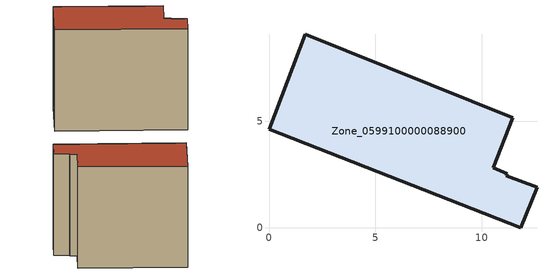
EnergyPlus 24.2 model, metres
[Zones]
Zone_0599100000088900
 floor ground (C_G): 1.7,9.1 11.46,5.17 10.53,2.81 11.2,2.54 11.15,2.44 12.59,1.9 11.83,0 0,4.63 z0
 wall outside (C_F): 11.46,5.17 1.7,9.1 0,4.63 11.83,0 12.59,1.9 11.15,2.44 11.2,2.54 10.53,2.81 11.46,5.17 z0:10.91
 roof outside (C_R): 11.83,0 12.59,1.9 11.15,2.44 11.2,2.54 10.53,2.81 11.46,5.17 1.7,9.1 0,4.63 z10.91
[BUILDING]
Pand.0599100000088900: North Axis=0; Terrain=City; Loads Convergence Tolerance Value=0.04; Temperature Convergence Tolerance Value=0.4; Solar Distribution=FullExterior; Maximum Number of Warmup Days=25; Minimum Number of Warmup Days=1
[Site:Location]
Rotterdam.The.Hague.AP_ZH_NLD Design_Conditions: Latitude=51.96; Longitude=4.45; Time Zone=1; Elevation=-4.5
[SITE:GROUNDTEMPERATURE:BUILDINGSURFACE]
18, 18, 18, 18, 18, 18, 18, 18, 18, 18, 18, 18
[MATERIAL] Thermal Absorptance=0.9; Solar Absorptance=0.7; Visible Absorptance=0.7
Name | Roughness | Thickness | Conductivity | Density | Specific Heat
G.TI.1946 | MediumSmooth | 0.15 | 1 | 540 | 1210
F.TI.1946 | Rough | 0.3 | 0.857143 | 1920 | 840
R.TI.1946 | MediumRough | 0.2 | 0.1 | 1500 | 1000
[CONSTRUCTION]
C_G: G.TI.1946
C_F: F.TI.1946
C_R: R.TI.1946
[ZONE]
Zone_0599100000088900: Type=1; Multiplier=1; Ceiling Height=Autocalculate; Volume=Autocalculate; Floor Area=autocalculate; Part of Total Floor Area=Yes
[ZONEINFILTRATION:DESIGNFLOWRATE]
Infil_Zone_0599100000088900: Zone or ZoneList or Space or SpaceList=Zone_0599100000088900; Schedule=AlwaysOn; Design Flow Rate Calculation Method=Flow/Area; Flow Rate per Floor Area=0.003; Constant Term Coefficient=1; Temperature Term Coefficient=0; Velocity Term Coefficient=0; Velocity Squared Term Coefficient=0
[HVACTEMPLATE:ZONE:IDEALLOADSAIRSYSTEM]
Zone_0599100000088900: Maximum Heating Supply Air Temperature=50; Minimum Cooling Supply Air Temperature=13; Maximum Heating Supply Air Humidity Ratio=0.0156; Minimum Cooling Supply Air Humidity Ratio=0.0077; Heating Limit=NoLimit; Cooling Limit=NoLimit; Dehumidification Control Type=ConstantSensibleHeatRatio; Cooling Sensible Heat Ratio=0.7; Dehumidification Setpoint=60; Humidification Control Type=None; Humidification Setpoint=30; Outdoor Air Method=None; Outdoor Air Flow Rate per Person=0.00944; Outdoor Air Flow Rate per Zone Floor Area=0; Outdoor Air Flow Rate per Zone=0; Demand Controlled Ventilation Type=None; Outdoor Air Economizer Type=NoEconomizer; Heat Recovery Type=None; Sensible Heat Recovery Effectiveness=0.7; Latent Heat Recovery Effectiveness=0.65
[ZONECONTROL:THERMOSTAT]
ThermostatControl_Zone_0599100000088900: Zone or ZoneList=Zone_0599100000088900; Control Type Schedule=DualSetpointControlType; Control 1=Thermostat_Zone_0599100000088900; Temperature Difference Between Cutout And Setpoint=0
[THERMOSTATSETPOINT:DUALSETPOINT]
Thermostat_Zone_0599100000088900: Heating Setpoint Temperature Schedule=HeatingSetpoint_Zone_0599100000088900; Cooling Setpoint Temperature Schedule=CoolingSetpoint_Zone_0599100000088900
[SCHEDULE:COMPACT]
HeatingSetpoint_Zone_0599100000088900: Through: 12/31, For: AllDays, Until: 24:00, 21
CoolingSetpoint_Zone_0599100000088900: Through: 12/31, For: AllDays, Until: 24:00, 24
DualSetpointControlType: Through: 12/31, For: AllDays, Until: 24:00, 4
AlwaysOn: Through: 12/31, For: AllDays, Until: 24:00, 1
